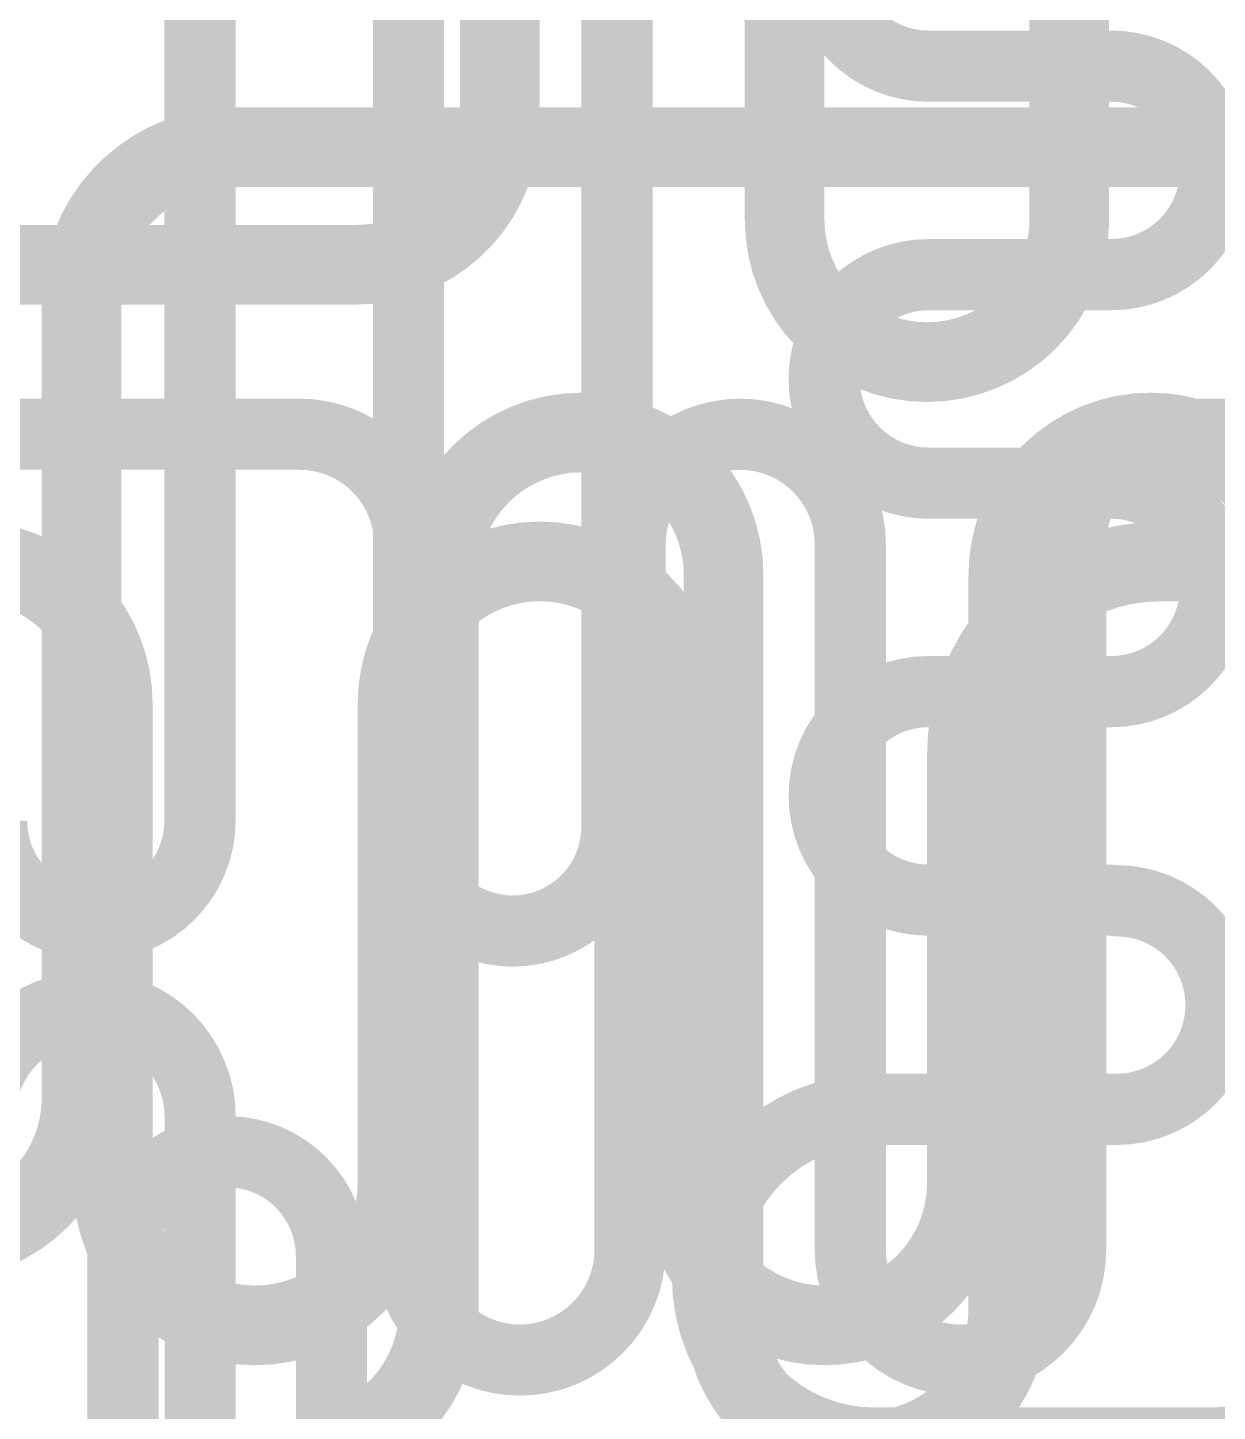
# Model space of a CAD drawing. Header units: inches. Extents: x -6 to 284, y -12 to 154.
# Drawn here: x 65.812 to 67.595, y 10.729 to 12.802 of the extents above; entities that cross this region are included whole.
import ezdxf

# ---------------------------------------------------------------- set-up
doc = ezdxf.new("R2010")
doc.units = ezdxf.units.IN
for name, color, linetype in [('Bottom Layer', 5, 'Continuous'), ('Signal L1', 76, 'Continuous'), ('Signal L2', 6, 'Continuous'), ('Top Layer', 1, 'Continuous')]:
    doc.layers.add(name, color=color, linetype=linetype)

msp = doc.modelspace()

# ---------------------------------------------------------------- linework, layer by layer
at = {"layer": 'Bottom Layer'}
for points in [[(63.1216, 12.1927, 0.1067, 0.1067, 0), (66.2199, 12.1927, 0.1067, 0.1067, 0)], [(66.2199, 12.1927, 0.1067, 0.1067, -0.414214), (66.385, 12.0276, 0.1067, 0.1067, 0)], [(66.7152, 12.0276, 0.1067, 0.1067, -1), (67.0454, 12.0276, 0.1067, 0.1067, 0)], [(67.3756, 12.0276, 0.1067, 0.1067, -0.414214), (67.5407, 12.1927, 0.1067, 0.1067, 0)], [(67.5407, 12.1927, 0.1067, 0.1067, 0), (67.6873, 12.1927, 0.1067, 0.1067, 0)], [(66.385, 10.9705, 0.1067, 0.1067, 0), (66.385, 12.0276, 0.1067, 0.1067, 0)], [(66.7152, 10.9705, 0.1067, 0.1067, 0), (66.7152, 12.0276, 0.1067, 0.1067, 0)], [(67.0454, 10.9705, 0.1067, 0.1067, 0), (67.0454, 12.0276, 0.1067, 0.1067, 0)], [(67.3756, 10.9705, 0.1067, 0.1067, 0), (67.3756, 12.0276, 0.1067, 0.1067, 0)], [(65.7408, 11.1698, 0.1067, 0.1067, -1), (66.071, 11.1698, 0.1067, 0.1067, 0)], [(66.071, 10.1721, 0.1067, 0.1067, 0), (66.071, 11.1698, 0.1067, 0.1067, 0)], [(66.7152, 10.9705, 0.1067, 0.1067, -1), (66.385, 10.9705, 0.1067, 0.1067, 0)], [(67.3756, 10.9705, 0.1067, 0.1067, -1), (67.0454, 10.9705, 0.1067, 0.1067, 0)]]:
    msp.add_lwpolyline(points, format="xyseb", dxfattribs=at)
for points in [[(66.1932, 12.1927, 0.0533, 0.0533, 1), (66.2465, 12.1927, 0.0533, 0.0533, 1)], [(66.1932, 12.1927, 0.0533, 0.0533, 1), (66.2465, 12.1927, 0.0533, 0.0533, 1)], [(67.514, 12.1927, 0.0533, 0.0533, 1), (67.5673, 12.1927, 0.0533, 0.0533, 1)], [(67.514, 12.1927, 0.0533, 0.0533, 1), (67.5673, 12.1927, 0.0533, 0.0533, 1)], [(66.3583, 12.0276, 0.0533, 0.0533, 1), (66.4116, 12.0276, 0.0533, 0.0533, 1)], [(66.3583, 12.0276, 0.0533, 0.0533, 1), (66.4116, 12.0276, 0.0533, 0.0533, 1)], [(66.6885, 12.0276, 0.0533, 0.0533, 1), (66.7418, 12.0276, 0.0533, 0.0533, 1)], [(66.6885, 12.0276, 0.0533, 0.0533, 1), (66.7418, 12.0276, 0.0533, 0.0533, 1)], [(67.0187, 12.0276, 0.0533, 0.0533, 1), (67.072, 12.0276, 0.0533, 0.0533, 1)], [(67.0187, 12.0276, 0.0533, 0.0533, 1), (67.072, 12.0276, 0.0533, 0.0533, 1)], [(67.3489, 12.0276, 0.0533, 0.0533, 1), (67.4022, 12.0276, 0.0533, 0.0533, 1)], [(67.3489, 12.0276, 0.0533, 0.0533, 1), (67.4022, 12.0276, 0.0533, 0.0533, 1)], [(66.0444, 11.1698, 0.0533, 0.0533, 1), (66.0977, 11.1698, 0.0533, 0.0533, 1)], [(66.0444, 11.1698, 0.0533, 0.0533, 1), (66.0977, 11.1698, 0.0533, 0.0533, 1)], [(66.3583, 10.9705, 0.0533, 0.0533, 1), (66.4116, 10.9705, 0.0533, 0.0533, 1)], [(66.3583, 10.9705, 0.0533, 0.0533, 1), (66.4116, 10.9705, 0.0533, 0.0533, 1)], [(66.6885, 10.9705, 0.0533, 0.0533, 1), (66.7418, 10.9705, 0.0533, 0.0533, 1)], [(66.6885, 10.9705, 0.0533, 0.0533, 1), (66.7418, 10.9705, 0.0533, 0.0533, 1)], [(67.0187, 10.9705, 0.0533, 0.0533, 1), (67.072, 10.9705, 0.0533, 0.0533, 1)], [(67.0187, 10.9705, 0.0533, 0.0533, 1), (67.072, 10.9705, 0.0533, 0.0533, 1)], [(67.3489, 10.9705, 0.0533, 0.0533, 1), (67.4022, 10.9705, 0.0533, 0.0533, 1)], [(67.3489, 10.9705, 0.0533, 0.0533, 1), (67.4022, 10.9705, 0.0533, 0.0533, 1)]]:
    msp.add_lwpolyline(points, format="xyseb", close=True, dxfattribs=at)
at = {"layer": 'Signal L1'}
for points in [[(65.8932, 12.3945, 0.1194, 0.1194, -0.414214), (66.1212, 12.6226, 0.1194, 0.1194, 0)], [(66.1212, 12.6226, 0.1194, 0.1194, 0), (67.8603, 12.6226, 0.1194, 0.1194, 0)], [(65.8932, 11.1982, 0.1194, 0.1194, 0), (65.8932, 12.3945, 0.1194, 0.1194, 0)], [(66.4288, 11.9819, 0.1194, 0.1194, -1), (66.8555, 11.9819, 0.1194, 0.1194, 0)], [(67.2822, 11.9819, 0.1194, 0.1194, -1), (67.7089, 11.9819, 0.1194, 0.1194, 0)], [(66.4288, 10.8821, 0.1194, 0.1194, 0), (66.4288, 11.9819, 0.1194, 0.1194, 0)], [(66.8555, 10.8821, 0.1194, 0.1194, 0), (66.8555, 11.9819, 0.1194, 0.1194, 0)], [(67.2822, 10.8821, 0.1194, 0.1194, 0), (67.2822, 11.9819, 0.1194, 0.1194, 0)], [(65.8932, 11.1982, 0.1194, 0.1194, -1), (65.4664, 11.1982, 0.1194, 0.1194, 0)], [(66.4288, 10.8821, 0.1194, 0.1194, -0.414214), (66.2154, 10.6687, 0.1194, 0.1194, 0)], [(67.2822, 10.8821, 0.1194, 0.1194, -1), (66.8555, 10.8821, 0.1194, 0.1194, 0)]]:
    msp.add_lwpolyline(points, format="xyseb", dxfattribs=at)
for points in [[(66.0914, 12.6226, 0.0597, 0.0597, 1), (66.1511, 12.6226, 0.0597, 0.0597, 1)], [(66.0914, 12.6226, 0.0597, 0.0597, 1), (66.1511, 12.6226, 0.0597, 0.0597, 1)], [(65.8633, 12.3945, 0.0597, 0.0597, 1), (65.923, 12.3945, 0.0597, 0.0597, 1)], [(65.8633, 12.3945, 0.0597, 0.0597, 1), (65.923, 12.3945, 0.0597, 0.0597, 1)], [(66.3989, 11.9819, 0.0597, 0.0597, 1), (66.4586, 11.9819, 0.0597, 0.0597, 1)], [(66.3989, 11.9819, 0.0597, 0.0597, 1), (66.4586, 11.9819, 0.0597, 0.0597, 1)], [(66.8257, 11.9819, 0.0597, 0.0597, 1), (66.8853, 11.9819, 0.0597, 0.0597, 1)], [(66.8257, 11.9819, 0.0597, 0.0597, 1), (66.8853, 11.9819, 0.0597, 0.0597, 1)], [(67.2524, 11.9819, 0.0597, 0.0597, 1), (67.3121, 11.9819, 0.0597, 0.0597, 1)], [(67.2524, 11.9819, 0.0597, 0.0597, 1), (67.3121, 11.9819, 0.0597, 0.0597, 1)], [(65.8633, 11.1982, 0.0597, 0.0597, 1), (65.923, 11.1982, 0.0597, 0.0597, 1)], [(65.8633, 11.1982, 0.0597, 0.0597, 1), (65.923, 11.1982, 0.0597, 0.0597, 1)], [(66.3989, 10.8821, 0.0597, 0.0597, 1), (66.4586, 10.8821, 0.0597, 0.0597, 1)], [(66.3989, 10.8821, 0.0597, 0.0597, 1), (66.4586, 10.8821, 0.0597, 0.0597, 1)], [(66.8257, 10.8821, 0.0597, 0.0597, 1), (66.8853, 10.8821, 0.0597, 0.0597, 1)], [(66.8257, 10.8821, 0.0597, 0.0597, 1), (66.8853, 10.8821, 0.0597, 0.0597, 1)], [(67.2524, 10.8821, 0.0597, 0.0597, 1), (67.3121, 10.8821, 0.0597, 0.0597, 1)], [(67.2524, 10.8821, 0.0597, 0.0597, 1), (67.3121, 10.8821, 0.0597, 0.0597, 1)]]:
    msp.add_lwpolyline(points, format="xyseb", close=True, dxfattribs=at)
at = {"layer": 'Signal L2'}
for points in [[(66.5202, 12.6601, 0.1194, 0.1194, 0), (66.5202, 13.1712, 0.1194, 0.1194, 0)], [(66.9469, 12.514, 0.1194, 0.1194, 0), (66.9469, 13.1712, 0.1194, 0.1194, 0)], [(67.3736, 12.514, 0.1194, 0.1194, 0), (67.3736, 13.1712, 0.1194, 0.1194, 0)], [(66.5202, 12.6601, 0.1194, 0.1194, -0.414214), (66.3068, 12.4467, 0.1194, 0.1194, 0)], [(67.3736, 12.514, 0.1194, 0.1194, -1), (66.9469, 12.514, 0.1194, 0.1194, 0)], [(65.1468, 12.4467, 0.1194, 0.1194, 0), (66.3048, 12.4467, 0.1194, 0.1194, 0)], [(65.7266, 12.0022, 0.1194, 0.1194, -0.414214), (65.94, 11.7888, 0.1194, 0.1194, 0)], [(66.3667, 11.7888, 0.1194, 0.1194, -1), (66.7934, 11.7888, 0.1194, 0.1194, 0)], [(67.2201, 11.7119, 0.1194, 0.1194, -0.414214), (67.5103, 12.002, 0.1194, 0.1194, 0)], [(67.5103, 12.002, 0.1194, 0.1194, 0), (68.6218, 12.002, 0.1194, 0.1194, 0)], [(65.94, 11.0707, 0.1194, 0.1194, 0), (65.94, 11.7888, 0.1194, 0.1194, 0)], [(66.3667, 11.0707, 0.1194, 0.1194, 0), (66.3667, 11.7888, 0.1194, 0.1194, 0)], [(66.7934, 11.0707, 0.1194, 0.1194, 0), (66.7934, 11.7888, 0.1194, 0.1194, 0)], [(67.2201, 11.0707, 0.1194, 0.1194, 0), (67.2201, 11.7119, 0.1194, 0.1194, 0)], [(66.3667, 11.0707, 0.1194, 0.1194, -1), (65.94, 11.0707, 0.1194, 0.1194, 0)], [(67.2201, 11.0707, 0.1194, 0.1194, -1), (66.7934, 11.0707, 0.1194, 0.1194, 0)], [(67.6566, 10.7358, 0.1194, 0.1194, -0.198912), (67.4968, 10.3502, 0.1194, 0.1194, 0)]]:
    msp.add_lwpolyline(points, format="xyseb", dxfattribs=at)
for points in [[(66.4903, 12.6601, 0.0597, 0.0597, 1), (66.55, 12.6601, 0.0597, 0.0597, 1)], [(66.4903, 12.6601, 0.0597, 0.0597, 1), (66.55, 12.6601, 0.0597, 0.0597, 1)], [(66.917, 12.514, 0.0597, 0.0597, 1), (66.9767, 12.514, 0.0597, 0.0597, 1)], [(66.917, 12.514, 0.0597, 0.0597, 1), (66.9767, 12.514, 0.0597, 0.0597, 1)], [(67.3438, 12.514, 0.0597, 0.0597, 1), (67.4035, 12.514, 0.0597, 0.0597, 1)], [(67.3438, 12.514, 0.0597, 0.0597, 1), (67.4035, 12.514, 0.0597, 0.0597, 1)], [(66.2749, 12.4467, 0.0597, 0.0597, 1), (66.3346, 12.4467, 0.0597, 0.0597, 1)], [(66.277, 12.4467, 0.0597, 0.0597, 1), (66.3367, 12.4467, 0.0597, 0.0597, 1)], [(67.4804, 12.002, 0.0597, 0.0597, 1), (67.5401, 12.002, 0.0597, 0.0597, 1)], [(67.4804, 12.002, 0.0597, 0.0597, 1), (67.5401, 12.002, 0.0597, 0.0597, 1)], [(65.9101, 11.7888, 0.0597, 0.0597, 1), (65.9698, 11.7888, 0.0597, 0.0597, 1)], [(65.9101, 11.7888, 0.0597, 0.0597, 1), (65.9698, 11.7888, 0.0597, 0.0597, 1)], [(66.3369, 11.7888, 0.0597, 0.0597, 1), (66.3965, 11.7888, 0.0597, 0.0597, 1)], [(66.3369, 11.7888, 0.0597, 0.0597, 1), (66.3965, 11.7888, 0.0597, 0.0597, 1)], [(66.7636, 11.7888, 0.0597, 0.0597, 1), (66.8233, 11.7888, 0.0597, 0.0597, 1)], [(66.7636, 11.7888, 0.0597, 0.0597, 1), (66.8233, 11.7888, 0.0597, 0.0597, 1)], [(67.1903, 11.7119, 0.0597, 0.0597, 1), (67.25, 11.7119, 0.0597, 0.0597, 1)], [(67.1903, 11.7119, 0.0597, 0.0597, 1), (67.25, 11.7119, 0.0597, 0.0597, 1)], [(65.9101, 11.0707, 0.0597, 0.0597, 1), (65.9698, 11.0707, 0.0597, 0.0597, 1)], [(65.9101, 11.0707, 0.0597, 0.0597, 1), (65.9698, 11.0707, 0.0597, 0.0597, 1)], [(66.3369, 11.0707, 0.0597, 0.0597, 1), (66.3965, 11.0707, 0.0597, 0.0597, 1)], [(66.3369, 11.0707, 0.0597, 0.0597, 1), (66.3965, 11.0707, 0.0597, 0.0597, 1)], [(66.7636, 11.0707, 0.0597, 0.0597, 1), (66.8233, 11.0707, 0.0597, 0.0597, 1)], [(66.7636, 11.0707, 0.0597, 0.0597, 1), (66.8233, 11.0707, 0.0597, 0.0597, 1)], [(67.1903, 11.0707, 0.0597, 0.0597, 1), (67.25, 11.0707, 0.0597, 0.0597, 1)], [(67.1903, 11.0707, 0.0597, 0.0597, 1), (67.25, 11.0707, 0.0597, 0.0597, 1)]]:
    msp.add_lwpolyline(points, format="xyseb", close=True, dxfattribs=at)
at = {"layer": 'Top Layer'}
for points in [[(66.0707, 11.6135, 0.1067, 0.1067, 0), (66.0707, 13.2226, 0.1067, 0.1067, 0)], [(66.3831, 11.6045, 0.1067, 0.1067, 0), (66.3831, 13.2226, 0.1067, 0.1067, 0)], [(66.6956, 11.6045, 0.1067, 0.1067, 0), (66.6956, 13.1784, 0.1067, 0.1067, 0)], [(67.1624, 12.7442, 0.1067, 0.1067, -1), (67.1624, 13.0567, 0.1067, 0.1067, 0)], [(67.1624, 12.7442, 0.1067, 0.1067, 0), (67.4365, 12.7442, 0.1067, 0.1067, 0)], [(67.4365, 12.7442, 0.1067, 0.1067, -1), (67.4365, 12.4318, 0.1067, 0.1067, 0)], [(67.1624, 12.1194, 0.1067, 0.1067, -1), (67.1624, 12.4318, 0.1067, 0.1067, 0)], [(67.1624, 12.4318, 0.1067, 0.1067, 0), (67.4365, 12.4318, 0.1067, 0.1067, 0)], [(67.1624, 12.1194, 0.1067, 0.1067, 0), (67.4365, 12.1194, 0.1067, 0.1067, 0)], [(67.4365, 12.1194, 0.1067, 0.1067, -1), (67.4365, 11.807, 0.1067, 0.1067, 0)], [(67.1624, 11.4946, 0.1067, 0.1067, -1), (67.1624, 11.807, 0.1067, 0.1067, 0)], [(67.1624, 11.807, 0.1067, 0.1067, 0), (67.4365, 11.807, 0.1067, 0.1067, 0)], [(66.0707, 11.6135, 0.1067, 0.1067, -1), (65.7583, 11.6135, 0.1067, 0.1067, 0)], [(66.6956, 11.6045, 0.1067, 0.1067, -1), (66.3831, 11.6045, 0.1067, 0.1067, 0)], [(67.1624, 11.4946, 0.1067, 0.1067, 0), (67.4365, 11.4946, 0.1067, 0.1067, 0)], [(67.4447, 11.4936, 0.1067, 0.1067, -1), (67.4447, 11.1811, 0.1067, 0.1067, 0)], [(67.0812, 10.681, 0.1067, 0.1067, -1), (67.0812, 11.1811, 0.1067, 0.1067, 0)], [(67.0812, 11.1811, 0.1067, 0.1067, 0), (67.4447, 11.1811, 0.1067, 0.1067, 0)], [(65.9553, 10.9614, 0.1067, 0.1067, -1), (66.2677, 10.9614, 0.1067, 0.1067, 0)], [(65.9553, 10.5856, 0.1067, 0.1067, 0), (65.9553, 10.9614, 0.1067, 0.1067, 0)], [(66.2677, 10.5171, 0.1067, 0.1067, 0), (66.2677, 10.9614, 0.1067, 0.1067, 0)], [(67.0812, 10.681, 0.1067, 0.1067, 0), (69.6348, 10.681, 0.1067, 0.1067, 0)]]:
    msp.add_lwpolyline(points, format="xyseb", dxfattribs=at)
for points in [[(67.1357, 12.7442, 0.0533, 0.0533, 1), (67.189, 12.7442, 0.0533, 0.0533, 1)], [(67.1357, 12.7442, 0.0533, 0.0533, 1), (67.189, 12.7442, 0.0533, 0.0533, 1)], [(67.4099, 12.7442, 0.0533, 0.0533, 1), (67.4632, 12.7442, 0.0533, 0.0533, 1)], [(67.4099, 12.7442, 0.0533, 0.0533, 1), (67.4632, 12.7442, 0.0533, 0.0533, 1)], [(67.1357, 12.4318, 0.0533, 0.0533, 1), (67.189, 12.4318, 0.0533, 0.0533, 1)], [(67.1357, 12.4318, 0.0533, 0.0533, 1), (67.189, 12.4318, 0.0533, 0.0533, 1)], [(67.4099, 12.4318, 0.0533, 0.0533, 1), (67.4632, 12.4318, 0.0533, 0.0533, 1)], [(67.4099, 12.4318, 0.0533, 0.0533, 1), (67.4632, 12.4318, 0.0533, 0.0533, 1)], [(67.1357, 12.1194, 0.0533, 0.0533, 1), (67.189, 12.1194, 0.0533, 0.0533, 1)], [(67.1357, 12.1194, 0.0533, 0.0533, 1), (67.189, 12.1194, 0.0533, 0.0533, 1)], [(67.4099, 12.1194, 0.0533, 0.0533, 1), (67.4632, 12.1194, 0.0533, 0.0533, 1)], [(67.4099, 12.1194, 0.0533, 0.0533, 1), (67.4632, 12.1194, 0.0533, 0.0533, 1)], [(67.1357, 11.807, 0.0533, 0.0533, 1), (67.189, 11.807, 0.0533, 0.0533, 1)], [(67.1357, 11.807, 0.0533, 0.0533, 1), (67.189, 11.807, 0.0533, 0.0533, 1)], [(67.4099, 11.807, 0.0533, 0.0533, 1), (67.4632, 11.807, 0.0533, 0.0533, 1)], [(67.4099, 11.807, 0.0533, 0.0533, 1), (67.4632, 11.807, 0.0533, 0.0533, 1)], [(66.044, 11.6135, 0.0533, 0.0533, 1), (66.0974, 11.6135, 0.0533, 0.0533, 1)], [(66.044, 11.6135, 0.0533, 0.0533, 1), (66.0974, 11.6135, 0.0533, 0.0533, 1)], [(66.3565, 11.6045, 0.0533, 0.0533, 1), (66.4098, 11.6045, 0.0533, 0.0533, 1)], [(66.3565, 11.6045, 0.0533, 0.0533, 1), (66.4098, 11.6045, 0.0533, 0.0533, 1)], [(66.6689, 11.6045, 0.0533, 0.0533, 1), (66.7222, 11.6045, 0.0533, 0.0533, 1)], [(66.6689, 11.6045, 0.0533, 0.0533, 1), (66.7222, 11.6045, 0.0533, 0.0533, 1)], [(67.1357, 11.4946, 0.0533, 0.0533, 1), (67.189, 11.4946, 0.0533, 0.0533, 1)], [(67.1357, 11.4946, 0.0533, 0.0533, 1), (67.189, 11.4946, 0.0533, 0.0533, 1)], [(67.4099, 11.4946, 0.0533, 0.0533, 1), (67.4632, 11.4946, 0.0533, 0.0533, 1)], [(67.418, 11.4936, 0.0533, 0.0533, 1), (67.4713, 11.4936, 0.0533, 0.0533, 1)], [(67.0545, 11.1811, 0.0533, 0.0533, 1), (67.1079, 11.1811, 0.0533, 0.0533, 1)], [(67.0545, 11.1811, 0.0533, 0.0533, 1), (67.1079, 11.1811, 0.0533, 0.0533, 1)], [(67.418, 11.1811, 0.0533, 0.0533, 1), (67.4713, 11.1811, 0.0533, 0.0533, 1)], [(67.418, 11.1811, 0.0533, 0.0533, 1), (67.4713, 11.1811, 0.0533, 0.0533, 1)], [(65.9286, 10.9614, 0.0533, 0.0533, 1), (65.9819, 10.9614, 0.0533, 0.0533, 1)], [(65.9286, 10.9614, 0.0533, 0.0533, 1), (65.9819, 10.9614, 0.0533, 0.0533, 1)], [(66.241, 10.9614, 0.0533, 0.0533, 1), (66.2943, 10.9614, 0.0533, 0.0533, 1)], [(66.241, 10.9614, 0.0533, 0.0533, 1), (66.2943, 10.9614, 0.0533, 0.0533, 1)], [(67.0545, 10.681, 0.0533, 0.0533, 1), (67.1079, 10.681, 0.0533, 0.0533, 1)], [(67.0545, 10.681, 0.0533, 0.0533, 1), (67.1079, 10.681, 0.0533, 0.0533, 1)]]:
    msp.add_lwpolyline(points, format="xyseb", close=True, dxfattribs=at)

doc.saveas('drawing.dxf')
